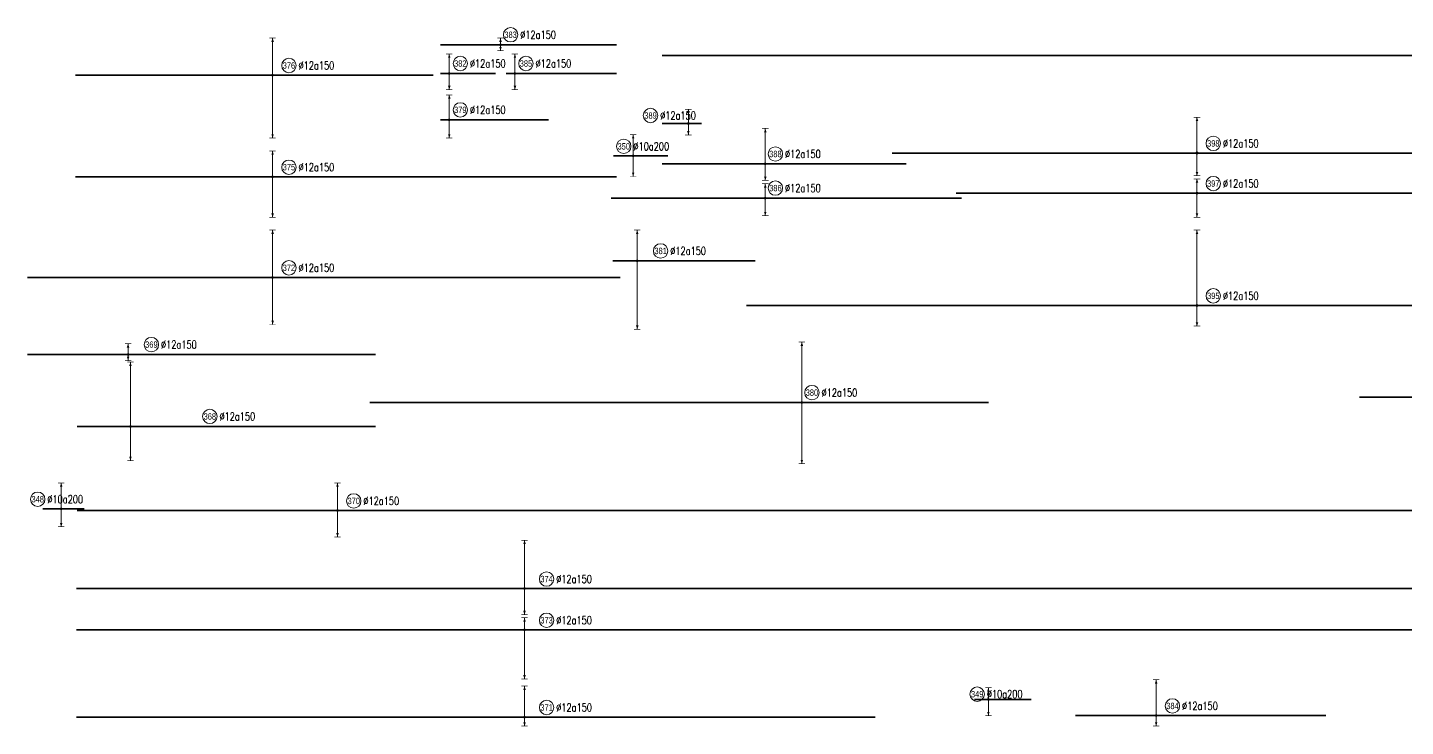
# Model space of a CAD drawing. Header units: millimetres. Extents: x -415354 to 883813, y -531490 to 486716.
# Drawn here: x 335303 to 421373, y 980 to 44658 of the extents above; entities that cross this region are included whole.
import ezdxf
from ezdxf.enums import TextEntityAlignment as Align

# ---------------------------------------------------------------- set-up
doc = ezdxf.new("R2010")
doc.units = ezdxf.units.MM
doc.header["$MEASUREMENT"] = 0
for name, color, linetype, lineweight in [('NDC_S_DIM', 1, 'Continuous', 15), ('NDC_S_REBAR', 4, 'Continuous', 35), ('NDC_S_VN TEXT', 7, 'Continuous', 20)]:
    doc.layers.add(name, color=color, linetype=linetype, lineweight=lineweight)
doc.styles.add('ARIAL', font='arial.ttf', dxfattribs={"width": 0.8})
doc.styles.add('NDC_EN TXT', font='romans.shx', dxfattribs={"width": 0.8})

# ---------------------------------------------------------------- blocks, each defined once
blk = doc.blocks.new('*U984')
at = {"layer": 'NDC_S_REBAR'}
for p in [(0, 0), (-270.14, 0), (-270.14, 0)]:
    blk.add_line(p, (-270.14, 0), dxfattribs=at)
at = {"layer": 'NDC_S_VN TEXT', "style": 'ARIAL', "width": 0.8}
blk.add_attdef('KHT', text='', height=2, dxfattribs=at).set_placement((-5.58, 3), align=Align.MIDDLE_CENTER)
at = {"layer": 'NDC_S_VN TEXT', "color": 3, "style": 'NDC_EN TXT', "width": 0.75}
blk.add_attdef('DKT', (-2.58, 1.75), '', height=2.5, dxfattribs=at)
blk = doc.blocks.new('*U981')
h = blk.add_hatch(color=6)
edge = h.paths.add_edge_path()
edge.add_arc((-2.99, 0), 0.3, 0, 360)
at = {"layer": 'NDC_S_DIM', "color": 8}
for q in [(-2.99, 11.57), (-2.99, -19.68)]:
    blk.add_line((-2.99, 0), q, dxfattribs=at)
for points in [[(-3.99, 11.57, 0.2, 0.2, 0), (-1.99, 11.57, 0, 0, 0)], [(-3.99, -19.68, 0.2, 0.2, 0), (-1.99, -19.68, 0, 0, 0)]]:
    blk.add_lwpolyline(points, format="xyseb", dxfattribs=at)
at = {"layer": 'NDC_S_DIM'}
blk.add_circle((2.1, 3), 2.25, dxfattribs=at)
at = {"layer": 'NDC_S_DIM', "color": 6}
blk.add_circle((-2.99, 0), 0.3, dxfattribs=at)
at = {"layer": 'NDC_S_DIM', "color": 8}
for points in [[(-3.39, 10.37), (-2.99, 11.57), (-2.59, 10.37)], [(-3.39, -18.48), (-2.99, -19.68), (-2.59, -18.48)]]:
    blk.add_solid(points, dxfattribs=at)
at = {"layer": 'NDC_S_REBAR'}
for p, q in [((0, 0), (-64.53, 0)), ((-64.53, 0), (-64.53, 0)), ((0, 0), (47.17, 0)), ((47.17, 0), (47.17, 0)), ((47.17, 0), (47.17, 0)), ((-64.53, 0), (-64.53, 0))]:
    blk.add_line(p, q, dxfattribs=at)
at = {"layer": 'NDC_S_VN TEXT', "style": 'ARIAL', "width": 0.8}
blk.add_attdef('KHT', text='', height=2, dxfattribs=at).set_placement((2.1, 3), align=Align.MIDDLE_CENTER)
at = {"layer": 'NDC_S_VN TEXT', "color": 3, "style": 'NDC_EN TXT', "width": 0.75}
blk.add_attdef('DKT', (5.1, 1.75), '', height=2.5, dxfattribs=at)
blk = doc.blocks.new('*U980')
h = blk.add_hatch(color=6)
edge = h.paths.add_edge_path()
edge.add_arc((-2.99, 0), 0.3, 0, 360)
at = {"layer": 'NDC_S_DIM', "color": 8}
for q in [(-2.99, 8.1), (-2.99, -12.65)]:
    blk.add_line((-2.99, 0), q, dxfattribs=at)
for points in [[(-3.99, 8.1, 0.2, 0.2, 0), (-1.99, 8.1, 0, 0, 0)], [(-3.99, -12.65, 0.2, 0.2, 0), (-1.99, -12.65, 0, 0, 0)]]:
    blk.add_lwpolyline(points, format="xyseb", dxfattribs=at)
at = {"layer": 'NDC_S_DIM'}
blk.add_circle((2.1, 3), 2.25, dxfattribs=at)
at = {"layer": 'NDC_S_DIM', "color": 6}
blk.add_circle((-2.99, 0), 0.3, dxfattribs=at)
at = {"layer": 'NDC_S_DIM', "color": 8}
for points in [[(-3.39, 6.9), (-2.99, 8.1), (-2.59, 6.9)], [(-3.39, -11.45), (-2.99, -12.65), (-2.59, -11.45)]]:
    blk.add_solid(points, dxfattribs=at)
at = {"layer": 'NDC_S_REBAR'}
for p, q in [((0, 0), (-64.53, 0)), ((-64.53, 0), (-64.53, 0)), ((0, 0), (104.42, 0)), ((104.42, 0), (104.42, 0)), ((104.42, 0), (104.42, 0)), ((-64.53, 0), (-64.53, 0))]:
    blk.add_line(p, q, dxfattribs=at)
at = {"layer": 'NDC_S_VN TEXT', "style": 'ARIAL', "width": 0.8}
blk.add_attdef('KHT', text='', height=2, dxfattribs=at).set_placement((2.1, 3), align=Align.MIDDLE_CENTER)
at = {"layer": 'NDC_S_VN TEXT', "color": 3, "style": 'NDC_EN TXT', "width": 0.75}
blk.add_attdef('DKT', (5.1, 1.75), '', height=2.5, dxfattribs=at)
blk = doc.blocks.new('*U979')
h = blk.add_hatch(color=6)
edge = h.paths.add_edge_path()
edge.add_arc((-2.99, 0), 0.3, 0, 360)
at = {"layer": 'NDC_S_DIM', "color": 8}
for q in [(-2.99, 11.16), (-2.99, -7.09)]:
    blk.add_line((-2.99, 0), q, dxfattribs=at)
for points in [[(-3.99, 11.16, 0.2, 0.2, 0), (-1.99, 11.16, 0, 0, 0)], [(-3.99, -7.09, 0.2, 0.2, 0), (-1.99, -7.09, 0, 0, 0)]]:
    blk.add_lwpolyline(points, format="xyseb", dxfattribs=at)
at = {"layer": 'NDC_S_DIM'}
blk.add_circle((2.1, 3), 2.25, dxfattribs=at)
at = {"layer": 'NDC_S_DIM', "color": 6}
blk.add_circle((-2.99, 0), 0.3, dxfattribs=at)
at = {"layer": 'NDC_S_DIM', "color": 8}
for points in [[(-3.39, 9.96), (-2.99, 11.16), (-2.59, 9.96)], [(-3.39, -5.89), (-2.99, -7.09), (-2.59, -5.89)]]:
    blk.add_solid(points, dxfattribs=at)
at = {"layer": 'NDC_S_REBAR'}
for p, q in [((0, 0), (-98.24, 0)), ((-98.24, 0), (-98.24, 0)), ((0, 0), (202.46, 0)), ((202.46, 0), (202.46, 0)), ((202.46, 0), (202.46, 0)), ((-98.24, 0), (-98.24, 0))]:
    blk.add_line(p, q, dxfattribs=at)
at = {"layer": 'NDC_S_VN TEXT', "style": 'ARIAL', "width": 0.8}
blk.add_attdef('KHT', text='', height=2, dxfattribs=at).set_placement((2.1, 3), align=Align.MIDDLE_CENTER)
at = {"layer": 'NDC_S_VN TEXT', "color": 3, "style": 'NDC_EN TXT', "width": 0.75}
blk.add_attdef('DKT', (5.1, 1.75), '', height=2.5, dxfattribs=at)
blk = doc.blocks.new('*U978')
h = blk.add_hatch(color=6)
edge = h.paths.add_edge_path()
edge.add_arc((-2.99, 0), 0.3, 0, 360)
at = {"layer": 'NDC_S_DIM', "color": 8}
for q in [(-2.99, 8.63), (-2.99, -8.27)]:
    blk.add_line((-2.99, 0), q, dxfattribs=at)
for points in [[(-3.99, 8.63, 0.2, 0.2, 0), (-1.99, 8.63, 0, 0, 0)], [(-3.99, -8.27, 0.2, 0.2, 0), (-1.99, -8.27, 0, 0, 0)]]:
    blk.add_lwpolyline(points, format="xyseb", dxfattribs=at)
at = {"layer": 'NDC_S_DIM'}
blk.add_circle((2.1, 3), 2.25, dxfattribs=at)
at = {"layer": 'NDC_S_DIM', "color": 6}
blk.add_circle((-2.99, 0), 0.3, dxfattribs=at)
at = {"layer": 'NDC_S_DIM', "color": 8}
for points in [[(-3.39, 7.43), (-2.99, 8.63), (-2.59, 7.43)], [(-3.39, -7.07), (-2.99, -8.27), (-2.59, -7.07)]]:
    blk.add_solid(points, dxfattribs=at)
at = {"layer": 'NDC_S_REBAR'}
for p, q in [((0, 0), (-84.28, 0)), ((-84.28, 0), (-84.28, 0)), ((0, 0), (470.92, 0)), ((-84.28, 0), (-84.28, 0))]:
    blk.add_line(p, q, dxfattribs=at)
at = {"layer": 'NDC_S_VN TEXT', "style": 'ARIAL', "width": 0.8}
blk.add_attdef('KHT', text='', height=2, dxfattribs=at).set_placement((2.1, 3), align=Align.MIDDLE_CENTER)
at = {"layer": 'NDC_S_VN TEXT', "color": 3, "style": 'NDC_EN TXT', "width": 0.75}
blk.add_attdef('DKT', (5.1, 1.75), '', height=2.5, dxfattribs=at)
blk = doc.blocks.new('*U977')
h = blk.add_hatch(color=6)
edge = h.paths.add_edge_path()
edge.add_arc((-39.85, 0), 0.3, 0, 360)
at = {"layer": 'NDC_S_DIM', "color": 8}
for q in [(-39.85, 15.14), (-39.85, -8.11)]:
    blk.add_line((-39.85, 0), q, dxfattribs=at)
for points in [[(-40.85, 15.14, 0.2, 0.2, 0), (-38.85, 15.14, 0, 0, 0)], [(-40.85, -8.11, 0.2, 0.2, 0), (-38.85, -8.11, 0, 0, 0)]]:
    blk.add_lwpolyline(points, format="xyseb", dxfattribs=at)
at = {"layer": 'NDC_S_DIM'}
blk.add_circle((-32.97, 3), 2.25, dxfattribs=at)
at = {"layer": 'NDC_S_DIM', "color": 6}
blk.add_circle((-39.85, 0), 0.3, dxfattribs=at)
at = {"layer": 'NDC_S_DIM', "color": 8}
for points in [[(-40.25, 13.94), (-39.85, 15.14), (-39.45, 13.94)], [(-40.25, -6.91), (-39.85, -8.11), (-39.45, -6.91)]]:
    blk.add_solid(points, dxfattribs=at)
at = {"layer": 'NDC_S_REBAR'}
for p, q in [((0, 0), (-179.82, 0)), ((-179.82, 0), (-179.82, 0)), ((0, 0), (333.13, 0)), ((-179.82, 0), (-179.82, 0))]:
    blk.add_line(p, q, dxfattribs=at)
at = {"layer": 'NDC_S_VN TEXT', "style": 'ARIAL', "width": 0.8}
blk.add_attdef('KHT', text='', height=2, dxfattribs=at).set_placement((-32.97, 3), align=Align.MIDDLE_CENTER)
at = {"layer": 'NDC_S_VN TEXT', "color": 3, "style": 'NDC_EN TXT', "width": 0.75}
blk.add_attdef('DKT', (-29.97, 1.75), '', height=2.5, dxfattribs=at)
blk = doc.blocks.new('*U976')
h = blk.add_hatch(color=6)
edge = h.paths.add_edge_path()
edge.add_arc((-39.87, 0), 0.3, 0, 360)
at = {"layer": 'NDC_S_DIM', "color": 8}
for q in [(-39.87, 9.68), (-39.87, -2.82)]:
    blk.add_line((-39.87, 0), q, dxfattribs=at)
for points in [[(-40.87, 9.68, 0.2, 0.2, 0), (-38.87, 9.68, 0, 0, 0)], [(-40.87, -2.82, 0.2, 0.2, 0), (-38.87, -2.82, 0, 0, 0)]]:
    blk.add_lwpolyline(points, format="xyseb", dxfattribs=at)
at = {"layer": 'NDC_S_DIM'}
blk.add_circle((-32.99, 3), 2.25, dxfattribs=at)
at = {"layer": 'NDC_S_DIM', "color": 6}
blk.add_circle((-39.87, 0), 0.3, dxfattribs=at)
at = {"layer": 'NDC_S_DIM', "color": 8}
for points in [[(-40.27, 8.48), (-39.87, 9.68), (-39.47, 8.48)], [(-40.27, -1.62), (-39.87, -2.82), (-39.47, -1.62)]]:
    blk.add_solid(points, dxfattribs=at)
at = {"layer": 'NDC_S_REBAR'}
for p, q in [((0, 0), (-179.84, 0)), ((-179.84, 0), (-179.84, 0)), ((0, 0), (69.61, 0)), ((69.61, 0), (69.61, 0)), ((69.61, 0), (69.61, 0)), ((-179.84, 0), (-179.84, 0))]:
    blk.add_line(p, q, dxfattribs=at)
at = {"layer": 'NDC_S_VN TEXT', "style": 'ARIAL', "width": 0.8}
blk.add_attdef('KHT', text='', height=2, dxfattribs=at).set_placement((-32.99, 3), align=Align.MIDDLE_CENTER)
at = {"layer": 'NDC_S_VN TEXT', "color": 3, "style": 'NDC_EN TXT', "width": 0.75}
blk.add_attdef('DKT', (-29.99, 1.75), '', height=2.5, dxfattribs=at)
blk = doc.blocks.new('*U975')
h = blk.add_hatch(color=6)
edge = h.paths.add_edge_path()
edge.add_arc((-2.99, 0), 0.3, 0, 360)
at = {"layer": 'NDC_S_DIM', "color": 8}
for q in [(-2.99, 11.18), (-2.99, -3.31)]:
    blk.add_line((-2.99, 0), q, dxfattribs=at)
for points in [[(-3.99, 11.18, 0.2, 0.2, 0), (-1.99, 11.18, 0, 0, 0)], [(-3.99, -3.31, 0.2, 0.2, 0), (-1.99, -3.31, 0, 0, 0)]]:
    blk.add_lwpolyline(points, format="xyseb", dxfattribs=at)
at = {"layer": 'NDC_S_DIM'}
blk.add_circle((2.1, 3), 2.25, dxfattribs=at)
at = {"layer": 'NDC_S_DIM', "color": 6}
blk.add_circle((-2.99, 0), 0.3, dxfattribs=at)
at = {"layer": 'NDC_S_DIM', "color": 8}
for points in [[(-3.39, 9.98), (-2.99, 11.18), (-2.59, 9.98)], [(-3.39, -2.11), (-2.99, -3.31), (-2.59, -2.11)]]:
    blk.add_solid(points, dxfattribs=at)
at = {"layer": 'NDC_S_REBAR'}
for p, q in [((0, 0), (-28.23, 0)), ((-28.23, 0), (-28.23, 0)), ((0, 0), (49.97, 0)), ((49.97, 0), (49.97, 0)), ((49.97, 0), (49.97, 0)), ((-28.23, 0), (-28.23, 0))]:
    blk.add_line(p, q, dxfattribs=at)
at = {"layer": 'NDC_S_VN TEXT', "style": 'ARIAL', "width": 0.8}
blk.add_attdef('KHT', text='', height=2, dxfattribs=at).set_placement((2.1, 3), align=Align.MIDDLE_CENTER)
at = {"layer": 'NDC_S_VN TEXT', "color": 3, "style": 'NDC_EN TXT', "width": 0.75}
blk.add_attdef('DKT', (5.1, 1.75), '', height=2.5, dxfattribs=at)
blk = doc.blocks.new('*U972')
h = blk.add_hatch(color=6)
edge = h.paths.add_edge_path()
edge.add_arc((-8.49, 0), 0.3, 0, 360)
at = {"layer": 'NDC_S_DIM', "color": 8}
for q in [(-8.49, 17.17), (-8.49, -18.83)]:
    blk.add_line((-8.49, 0), q, dxfattribs=at)
for points in [[(-9.49, 17.17, 0.2, 0.2, 0), (-7.49, 17.17, 0, 0, 0)], [(-9.49, -18.83, 0.2, 0.2, 0), (-7.49, -18.83, 0, 0, 0)]]:
    blk.add_lwpolyline(points, format="xyseb", dxfattribs=at)
at = {"layer": 'NDC_S_DIM'}
blk.add_circle((-4.89, 2.89), 2.25, dxfattribs=at)
at = {"layer": 'NDC_S_DIM', "color": 6}
blk.add_circle((-8.49, 0), 0.3, dxfattribs=at)
at = {"layer": 'NDC_S_DIM', "color": 8}
for points in [[(-8.89, 15.97), (-8.49, 17.17), (-8.09, 15.97)], [(-8.89, -17.63), (-8.49, -18.83), (-8.09, -17.63)]]:
    blk.add_solid(points, dxfattribs=at)
at = {"layer": 'NDC_S_REBAR'}
for p, q in [((0, 0), (-89.57, 0)), ((-89.57, 0), (-89.57, 0)), ((0, 0), (65.13, 0)), ((65.13, 0), (65.13, 0)), ((65.13, 0), (65.13, 0)), ((-89.57, 0), (-89.57, 0))]:
    blk.add_line(p, q, dxfattribs=at)
at = {"layer": 'NDC_S_VN TEXT', "style": 'ARIAL', "width": 0.8}
blk.add_attdef('KHT', text='', height=2, dxfattribs=at).set_placement((-4.89, 2.89), align=Align.MIDDLE_CENTER)
at = {"layer": 'NDC_S_VN TEXT', "color": 3, "style": 'NDC_EN TXT', "width": 0.75}
blk.add_attdef('DKT', (-1.89, 1.64), '', height=2.5, dxfattribs=at)
blk = doc.blocks.new('*U962')
h = blk.add_hatch(color=6)
edge = h.paths.add_edge_path()
edge.add_arc((0, 0), 0.3, 0, 360)
at = {"layer": 'NDC_S_DIM', "color": 8}
for q in [(0, 4.48), (0, -3.52)]:
    blk.add_line((0, 0), q, dxfattribs=at)
for points in [[(-1, 4.48, 0.2, 0.2, 0), (1, 4.48, 0, 0, 0)], [(-1, -3.52, 0.2, 0.2, 0), (1, -3.52, 0, 0, 0)]]:
    blk.add_lwpolyline(points, format="xyseb", dxfattribs=at)
at = {"layer": 'NDC_S_DIM'}
blk.add_circle((-11.81, 2.53), 2.25, dxfattribs=at)
at = {"layer": 'NDC_S_DIM', "color": 6}
blk.add_circle((0, 0), 0.3, dxfattribs=at)
at = {"layer": 'NDC_S_DIM', "color": 8}
for points in [[(-0.4, 3.28), (0, 4.48), (0.4, 3.28)], [(-0.4, -2.32), (0, -3.52), (0.4, -2.32)]]:
    blk.add_solid(points, dxfattribs=at)
at = {"layer": 'NDC_S_REBAR'}
for p, q in [((0, 0), (-8.13, 0)), ((-8.13, 0), (-8.13, 0)), ((0, 0), (4.07, 0)), ((4.07, 0), (4.07, 0)), ((4.07, 0), (4.07, 0)), ((-8.13, 0), (-8.13, 0))]:
    blk.add_line(p, q, dxfattribs=at)
at = {"layer": 'NDC_S_VN TEXT', "style": 'ARIAL', "width": 0.8}
blk.add_attdef('KHT', text='', height=2, dxfattribs=at).set_placement((-11.81, 2.53), align=Align.MIDDLE_CENTER)
at = {"layer": 'NDC_S_VN TEXT', "color": 3, "style": 'NDC_EN TXT', "width": 0.75}
blk.add_attdef('DKT', (-8.81, 1.28), '', height=2.5, dxfattribs=at)
blk = doc.blocks.new('*U961')
h = blk.add_hatch(color=6)
edge = h.paths.add_edge_path()
edge.add_arc((-3.22, 0), 0.3, 0, 360)
at = {"layer": 'NDC_S_DIM', "color": 8}
for q in [(-3.22, 8.11), (-3.22, -5.59)]:
    blk.add_line((-3.22, 0), q, dxfattribs=at)
for points in [[(-4.22, 8.11, 0.2, 0.2, 0), (-2.22, 8.11, 0, 0, 0)], [(-4.22, -5.59, 0.2, 0.2, 0), (-2.22, -5.59, 0, 0, 0)]]:
    blk.add_lwpolyline(points, format="xyseb", dxfattribs=at)
at = {"layer": 'NDC_S_DIM'}
blk.add_circle((-10.56, 3.01), 2.25, dxfattribs=at)
at = {"layer": 'NDC_S_DIM', "color": 6}
blk.add_circle((-3.22, 0), 0.3, dxfattribs=at)
at = {"layer": 'NDC_S_DIM', "color": 8}
for points in [[(-3.62, 6.91), (-3.22, 8.11), (-2.82, 6.91)], [(-3.62, -4.39), (-3.22, -5.59), (-2.82, -4.39)]]:
    blk.add_solid(points, dxfattribs=at)
at = {"layer": 'NDC_S_REBAR'}
for p, q in [((0, 0), (-8.99, 0)), ((-8.99, 0), (-8.99, 0)), ((0, 0), (3.96, 0)), ((3.96, 0), (3.96, 0)), ((3.96, 0), (3.96, 0)), ((-8.99, 0), (-8.99, 0))]:
    blk.add_line(p, q, dxfattribs=at)
at = {"layer": 'NDC_S_VN TEXT', "style": 'ARIAL', "width": 0.8}
blk.add_attdef('KHT', text='', height=2, dxfattribs=at).set_placement((-10.56, 3.01), align=Align.MIDDLE_CENTER)
at = {"layer": 'NDC_S_VN TEXT', "color": 3, "style": 'NDC_EN TXT', "width": 0.75}
blk.add_attdef('DKT', (-7.56, 1.76), '', height=2.5, dxfattribs=at)
blk = doc.blocks.new('*U960')
h = blk.add_hatch(color=6)
edge = h.paths.add_edge_path()
edge.add_arc((-7.39, 0), 0.3, 0, 360)
at = {"layer": 'NDC_S_DIM', "color": 8}
for q in [(-7.39, 3.65), (-7.39, -5.1)]:
    blk.add_line((-7.39, 0), q, dxfattribs=at)
for points in [[(-8.39, 3.65, 0.2, 0.2, 0), (-6.39, 3.65, 0, 0, 0)], [(-8.39, -5.1, 0.2, 0.2, 0), (-6.39, -5.1, 0, 0, 0)]]:
    blk.add_lwpolyline(points, format="xyseb", dxfattribs=at)
at = {"layer": 'NDC_S_DIM'}
blk.add_circle((-10.89, 1.65), 2.25, dxfattribs=at)
at = {"layer": 'NDC_S_DIM', "color": 6}
blk.add_circle((-7.39, 0), 0.3, dxfattribs=at)
at = {"layer": 'NDC_S_DIM', "color": 8}
for points in [[(-7.79, 2.45), (-7.39, 3.65), (-6.99, 2.45)], [(-7.79, -3.9), (-7.39, -5.1), (-6.99, -3.9)]]:
    blk.add_solid(points, dxfattribs=at)
at = {"layer": 'NDC_S_REBAR'}
for p, q in [((0, 0), (-11.74, 0)), ((-11.74, 0), (-11.74, 0)), ((0, 0), (5.96, 0)), ((5.96, 0), (5.96, 0)), ((5.96, 0), (5.96, 0)), ((-11.74, 0), (-11.74, 0))]:
    blk.add_line(p, q, dxfattribs=at)
at = {"layer": 'NDC_S_VN TEXT', "style": 'ARIAL', "width": 0.8}
blk.add_attdef('KHT', text='', height=2, dxfattribs=at).set_placement((-10.89, 1.65), align=Align.MIDDLE_CENTER)
at = {"layer": 'NDC_S_VN TEXT', "color": 3, "style": 'NDC_EN TXT', "width": 0.75}
blk.add_attdef('DKT', (-7.89, 0.4), '', height=2.5, dxfattribs=at)
blk = doc.blocks.new('*U957')
h = blk.add_hatch(color=6)
edge = h.paths.add_edge_path()
edge.add_arc((0.3, 0), 0.3, 0, 360)
at = {"layer": 'NDC_S_DIM', "color": 8}
for q in [(0.3, 6.68), (0.3, -6.42)]:
    blk.add_line((0.3, 0), q, dxfattribs=at)
for points in [[(-0.7, 6.68, 0.2, 0.2, 0), (1.3, 6.68, 0, 0, 0)], [(-0.7, -6.42, 0.2, 0.2, 0), (1.3, -6.42, 0, 0, 0)]]:
    blk.add_lwpolyline(points, format="xyseb", dxfattribs=at)
at = {"layer": 'NDC_S_DIM'}
blk.add_circle((-2.64, 3), 2.25, dxfattribs=at)
at = {"layer": 'NDC_S_DIM', "color": 6}
blk.add_circle((0.3, 0), 0.3, dxfattribs=at)
at = {"layer": 'NDC_S_DIM', "color": 8}
for points in [[(-0.1, 5.48), (0.3, 6.68), (0.7, 5.48)], [(-0.1, -5.22), (0.3, -6.42), (0.7, -5.22)]]:
    blk.add_solid(points, dxfattribs=at)
at = {"layer": 'NDC_S_REBAR'}
for p, q in [((0, 0), (-5.85, 0)), ((-5.85, 0), (-5.85, 0)), ((0, 0), (11.1, 0)), ((11.1, 0), (11.1, 0)), ((11.1, 0), (11.1, 0)), ((-5.85, 0), (-5.85, 0))]:
    blk.add_line(p, q, dxfattribs=at)
at = {"layer": 'NDC_S_VN TEXT', "style": 'ARIAL', "width": 0.8}
blk.add_attdef('KHT', text='', height=2, dxfattribs=at).set_placement((-2.64, 3), align=Align.MIDDLE_CENTER)
at = {"layer": 'NDC_S_VN TEXT', "color": 3, "style": 'NDC_EN TXT', "width": 0.75}
blk.add_attdef('DKT', (0.36, 1.75), '', height=2.5, dxfattribs=at)
blk = doc.blocks.new('*U942')
h = blk.add_hatch(color=6)
edge = h.paths.add_edge_path()
edge.add_arc((-1.67, 0), 0.3, 0, 360)
at = {"layer": 'NDC_S_DIM', "color": 8}
for q in [(-1.67, 3.4), (-1.67, -1.85)]:
    blk.add_line((-1.67, 0), q, dxfattribs=at)
for points in [[(-2.67, 3.4, 0.2, 0.2, 0), (-0.67, 3.4, 0, 0, 0)], [(-2.67, -1.85, 0.2, 0.2, 0), (-0.67, -1.85, 0, 0, 0)]]:
    blk.add_lwpolyline(points, format="xyseb", dxfattribs=at)
at = {"layer": 'NDC_S_DIM'}
blk.add_circle((5.62, 3.12), 2.25, dxfattribs=at)
at = {"layer": 'NDC_S_DIM', "color": 6}
blk.add_circle((-1.67, 0), 0.3, dxfattribs=at)
at = {"layer": 'NDC_S_DIM', "color": 8}
for points in [[(-2.07, 2.2), (-1.67, 3.4), (-1.27, 2.2)], [(-2.07, -0.65), (-1.67, -1.85), (-1.27, -0.65)]]:
    blk.add_solid(points, dxfattribs=at)
at = {"layer": 'NDC_S_REBAR'}
for p, q in [((0, 0), (-33.06, 0)), ((-33.06, 0), (-33.06, 0)), ((0, 0), (75.64, 0)), ((75.64, 0), (75.64, 0)), ((75.64, 0), (75.64, 0)), ((-33.06, 0), (-33.06, 0))]:
    blk.add_line(p, q, dxfattribs=at)
at = {"layer": 'NDC_S_VN TEXT', "color": 3, "style": 'NDC_EN TXT', "width": 0.75}
blk.add_attdef('DKT', (8.62, 1.87), '', height=2.5, dxfattribs=at)
at = {"layer": 'NDC_S_VN TEXT', "style": 'ARIAL', "width": 0.8}
blk.add_attdef('KHT', text='', height=2, dxfattribs=at).set_placement((5.62, 3.12), align=Align.MIDDLE_CENTER)
blk = doc.blocks.new('*U941')
h = blk.add_hatch(color=6)
edge = h.paths.add_edge_path()
edge.add_arc((-1.67, 0), 0.3, 0, 360)
at = {"layer": 'NDC_S_DIM', "color": 8}
for q in [(-1.67, 20.1), (-1.67, -10.65)]:
    blk.add_line((-1.67, 0), q, dxfattribs=at)
for points in [[(-2.67, 20.1, 0.2, 0.2, 0), (-0.67, 20.1, 0, 0, 0)], [(-2.67, -10.65, 0.2, 0.2, 0), (-0.67, -10.65, 0, 0, 0)]]:
    blk.add_lwpolyline(points, format="xyseb", dxfattribs=at)
at = {"layer": 'NDC_S_DIM'}
blk.add_circle((23.12, 3.12), 2.25, dxfattribs=at)
at = {"layer": 'NDC_S_DIM', "color": 6}
blk.add_circle((-1.67, 0), 0.3, dxfattribs=at)
at = {"layer": 'NDC_S_DIM', "color": 8}
for points in [[(-2.07, 18.9), (-1.67, 20.1), (-1.27, 18.9)], [(-2.07, -9.45), (-1.67, -10.65), (-1.27, -9.45)]]:
    blk.add_solid(points, dxfattribs=at)
at = {"layer": 'NDC_S_REBAR'}
for p, q in [((0, 0), (-18.31, 0)), ((-18.31, 0), (-18.31, 0)), ((0, 0), (74.89, 0)), ((74.89, 0), (74.89, 0)), ((74.89, 0), (74.89, 0)), ((-18.31, 0), (-18.31, 0))]:
    blk.add_line(p, q, dxfattribs=at)
at = {"layer": 'NDC_S_VN TEXT', "color": 3, "style": 'NDC_EN TXT', "width": 0.75}
blk.add_attdef('DKT', (26.12, 1.87), '', height=2.5, dxfattribs=at)
at = {"layer": 'NDC_S_VN TEXT', "style": 'ARIAL', "width": 0.8}
blk.add_attdef('KHT', text='', height=2, dxfattribs=at).set_placement((23.12, 3.12), align=Align.MIDDLE_CENTER)
blk = doc.blocks.new('*U940')
h = blk.add_hatch(color=6)
edge = h.paths.add_edge_path()
edge.add_arc((13.27, 0), 0.3, 0, 360)
at = {"layer": 'NDC_S_DIM', "color": 8}
for q in [(13.27, 18.91), (13.27, -19.09)]:
    blk.add_line((13.27, 0), q, dxfattribs=at)
for points in [[(12.27, 18.91, 0.2, 0.2, 0), (14.27, 18.91, 0, 0, 0)], [(12.27, -19.09, 0.2, 0.2, 0), (14.27, -19.09, 0, 0, 0)]]:
    blk.add_lwpolyline(points, format="xyseb", dxfattribs=at)
at = {"layer": 'NDC_S_DIM'}
blk.add_circle((16.42, 3.12), 2.25, dxfattribs=at)
at = {"layer": 'NDC_S_DIM', "color": 6}
blk.add_circle((13.27, 0), 0.3, dxfattribs=at)
at = {"layer": 'NDC_S_DIM', "color": 8}
for points in [[(12.87, 17.71), (13.27, 18.91), (13.67, 17.71)], [(12.87, -17.89), (13.27, -19.09), (13.67, -17.89)]]:
    blk.add_solid(points, dxfattribs=at)
at = {"layer": 'NDC_S_REBAR'}
for p, q in [((-77.29, 0), (-121.61, 0)), ((0, 0), (-77.29, 0)), ((-77.29, 0), (-77.29, 0)), ((0, 0), (71.54, 0)), ((71.54, 0), (71.54, 0)), ((71.54, 0), (71.54, 0))]:
    blk.add_line(p, q, dxfattribs=at)
at = {"layer": 'NDC_S_VN TEXT', "color": 3, "style": 'NDC_EN TXT', "width": 0.75}
blk.add_attdef('DKT', (19.42, 1.87), '', height=2.5, dxfattribs=at)
at = {"layer": 'NDC_S_VN TEXT', "style": 'ARIAL', "width": 0.8}
blk.add_attdef('KHT', text='', height=2, dxfattribs=at).set_placement((16.42, 3.12), align=Align.MIDDLE_CENTER)
blk = doc.blocks.new('*U936')
h = blk.add_hatch(color=6)
edge = h.paths.add_edge_path()
edge.add_arc((-39.85, 0), 0.3, 0, 360)
at = {"layer": 'NDC_S_DIM', "color": 8}
for q in [(-39.85, 3.78), (-39.85, -15.32)]:
    blk.add_line((-39.85, 0), q, dxfattribs=at)
for points in [[(-40.85, 3.78, 0.2, 0.2, 0), (-38.85, 3.78, 0, 0, 0)], [(-40.85, -15.32, 0.2, 0.2, 0), (-38.85, -15.32, 0, 0, 0)]]:
    blk.add_lwpolyline(points, format="xyseb", dxfattribs=at)
at = {"layer": 'NDC_S_DIM'}
blk.add_circle((-32.97, 3), 2.25, dxfattribs=at)
at = {"layer": 'NDC_S_DIM', "color": 6}
blk.add_circle((-39.85, 0), 0.3, dxfattribs=at)
at = {"layer": 'NDC_S_DIM', "color": 8}
for points in [[(-40.25, 2.58), (-39.85, 3.78), (-39.45, 2.58)], [(-40.25, -14.12), (-39.85, -15.32), (-39.45, -14.12)]]:
    blk.add_solid(points, dxfattribs=at)
at = {"layer": 'NDC_S_REBAR'}
for p, q in [((0, 0), (-179.82, 0)), ((-179.82, 0), (-179.82, 0)), ((0, 0), (538.88, 0)), ((-179.82, 0), (-179.82, 0))]:
    blk.add_line(p, q, dxfattribs=at)
at = {"layer": 'NDC_S_VN TEXT', "style": 'ARIAL', "width": 0.8}
blk.add_attdef('KHT', text='', height=2, dxfattribs=at).set_placement((-32.97, 3), align=Align.MIDDLE_CENTER)
at = {"layer": 'NDC_S_VN TEXT', "color": 3, "style": 'NDC_EN TXT', "width": 0.75}
blk.add_attdef('DKT', (-29.97, 1.75), '', height=2.5, dxfattribs=at)
blk = doc.blocks.new('*U909')
h = blk.add_hatch(color=6)
edge = h.paths.add_edge_path()
edge.add_arc((-2.99, 0), 0.3, 0, 360)
at = {"layer": 'NDC_S_DIM', "color": 8}
for q in [(-2.99, 14.78), (-2.99, -14.72)]:
    blk.add_line((-2.99, 0), q, dxfattribs=at)
for points in [[(-3.99, 14.78, 0.2, 0.2, 0), (-1.99, 14.78, 0, 0, 0)], [(-3.99, -14.72, 0.2, 0.2, 0), (-1.99, -14.72, 0, 0, 0)]]:
    blk.add_lwpolyline(points, format="xyseb", dxfattribs=at)
at = {"layer": 'NDC_S_DIM'}
blk.add_circle((2.1, 3), 2.25, dxfattribs=at)
at = {"layer": 'NDC_S_DIM', "color": 6}
blk.add_circle((-2.99, 0), 0.3, dxfattribs=at)
at = {"layer": 'NDC_S_DIM', "color": 8}
for points in [[(-3.39, 13.58), (-2.99, 14.78), (-2.59, 13.58)], [(-3.39, -13.52), (-2.99, -14.72), (-2.59, -13.52)]]:
    blk.add_solid(points, dxfattribs=at)
at = {"layer": 'NDC_S_REBAR'}
for p, q in [((0, 0), (-79.53, 0)), ((-79.53, 0), (-79.53, 0)), ((0, 0), (105.55, 0)), ((105.55, 0), (105.55, 0)), ((105.55, 0), (105.55, 0)), ((-79.53, 0), (-79.53, 0))]:
    blk.add_line(p, q, dxfattribs=at)
at = {"layer": 'NDC_S_VN TEXT', "style": 'ARIAL', "width": 0.8}
blk.add_attdef('KHT', text='', height=2, dxfattribs=at).set_placement((2.1, 3), align=Align.MIDDLE_CENTER)
at = {"layer": 'NDC_S_VN TEXT', "color": 3, "style": 'NDC_EN TXT', "width": 0.75}
blk.add_attdef('DKT', (5.1, 1.75), '', height=2.5, dxfattribs=at)
blk = doc.blocks.new('*U896')
h = blk.add_hatch(color=6)
edge = h.paths.add_edge_path()
edge.add_arc((13.27, 0), 0.3, 0, 360)
at = {"layer": 'NDC_S_DIM', "color": 8}
for q in [(13.27, 11.09), (13.27, -5.16)]:
    blk.add_line((13.27, 0), q, dxfattribs=at)
for points in [[(12.27, 11.09, 0.2, 0.2, 0), (14.27, 11.09, 0, 0, 0)], [(12.27, -5.16, 0.2, 0.2, 0), (14.27, -5.16, 0, 0, 0)]]:
    blk.add_lwpolyline(points, format="xyseb", dxfattribs=at)
at = {"layer": 'NDC_S_DIM'}
blk.add_circle((16.42, 3.12), 2.25, dxfattribs=at)
at = {"layer": 'NDC_S_DIM', "color": 6}
blk.add_circle((13.27, 0), 0.3, dxfattribs=at)
at = {"layer": 'NDC_S_DIM', "color": 8}
for points in [[(12.87, 9.89), (13.27, 11.09), (13.67, 9.89)], [(12.87, -3.96), (13.27, -5.16), (13.67, -3.96)]]:
    blk.add_solid(points, dxfattribs=at)
at = {"layer": 'NDC_S_REBAR'}
for p, q in [((0, 0), (-18.9, 0)), ((-18.9, 0), (-18.9, 0)), ((0, 0), (57.29, 0)), ((57.29, 0), (57.29, 0)), ((57.29, 0), (57.29, 0)), ((-18.9, 0), (-18.9, 0))]:
    blk.add_line(p, q, dxfattribs=at)
at = {"layer": 'NDC_S_VN TEXT', "color": 3, "style": 'NDC_EN TXT', "width": 0.75}
blk.add_attdef('DKT', (19.42, 1.87), '', height=2.5, dxfattribs=at)
at = {"layer": 'NDC_S_VN TEXT', "style": 'ARIAL', "width": 0.8}
blk.add_attdef('KHT', text='', height=2, dxfattribs=at).set_placement((16.42, 3.12), align=Align.MIDDLE_CENTER)
blk = doc.blocks.new('*U895')
h = blk.add_hatch(color=6)
edge = h.paths.add_edge_path()
edge.add_arc((13.27, 0), 0.3, 0, 360)
at = {"layer": 'NDC_S_DIM', "color": 8}
for q in [(13.27, 4.5), (13.27, -5.5)]:
    blk.add_line((13.27, 0), q, dxfattribs=at)
for points in [[(12.27, 4.5, 0.2, 0.2, 0), (14.27, 4.5, 0, 0, 0)], [(12.27, -5.5, 0.2, 0.2, 0), (14.27, -5.5, 0, 0, 0)]]:
    blk.add_lwpolyline(points, format="xyseb", dxfattribs=at)
at = {"layer": 'NDC_S_DIM'}
blk.add_circle((16.42, 3.12), 2.25, dxfattribs=at)
at = {"layer": 'NDC_S_DIM', "color": 6}
blk.add_circle((13.27, 0), 0.3, dxfattribs=at)
at = {"layer": 'NDC_S_DIM', "color": 8}
for points in [[(12.87, 3.3), (13.27, 4.5), (13.67, 3.3)], [(12.87, -4.3), (13.27, -5.5), (13.67, -4.3)]]:
    blk.add_solid(points, dxfattribs=at)
at = {"layer": 'NDC_S_REBAR'}
for p, q in [((0, 0), (-34.9, 0)), ((-34.9, 0), (-34.9, 0)), ((0, 0), (74.55, 0)), ((74.55, 0), (74.55, 0)), ((74.55, 0), (74.55, 0)), ((-34.9, 0), (-34.9, 0))]:
    blk.add_line(p, q, dxfattribs=at)
at = {"layer": 'NDC_S_VN TEXT', "color": 3, "style": 'NDC_EN TXT', "width": 0.75}
blk.add_attdef('DKT', (19.42, 1.87), '', height=2.5, dxfattribs=at)
at = {"layer": 'NDC_S_VN TEXT', "style": 'ARIAL', "width": 0.8}
blk.add_attdef('KHT', text='', height=2, dxfattribs=at).set_placement((16.42, 3.12), align=Align.MIDDLE_CENTER)
blk = doc.blocks.new('*U894')
h = blk.add_hatch(color=6)
edge = h.paths.add_edge_path()
edge.add_arc((-1.62, 0), 0.3, 0, 360)
at = {"layer": 'NDC_S_DIM', "color": 8}
for q in [(-1.62, 9.64), (-1.62, -21.36)]:
    blk.add_line((-1.62, 0), q, dxfattribs=at)
for points in [[(-2.62, 9.64, 0.2, 0.2, 0), (-0.62, 9.64, 0, 0, 0)], [(-2.62, -21.36, 0.2, 0.2, 0), (-0.62, -21.36, 0, 0, 0)]]:
    blk.add_lwpolyline(points, format="xyseb", dxfattribs=at)
at = {"layer": 'NDC_S_DIM'}
blk.add_circle((5.68, 3.12), 2.25, dxfattribs=at)
at = {"layer": 'NDC_S_DIM', "color": 6}
blk.add_circle((-1.62, 0), 0.3, dxfattribs=at)
at = {"layer": 'NDC_S_DIM', "color": 8}
for points in [[(-2.02, 8.44), (-1.62, 9.64), (-1.22, 8.44)], [(-2.02, -20.16), (-1.62, -21.36), (-1.22, -20.16)]]:
    blk.add_solid(points, dxfattribs=at)
at = {"layer": 'NDC_S_REBAR'}
for p, q in [((0, 0), (-9.2, 0)), ((-9.2, 0), (-9.2, 0)), ((0, 0), (35.16, 0)), ((35.16, 0), (35.16, 0)), ((35.16, 0), (35.16, 0)), ((-9.2, 0), (-9.2, 0))]:
    blk.add_line(p, q, dxfattribs=at)
at = {"layer": 'NDC_S_VN TEXT', "color": 3, "style": 'NDC_EN TXT', "width": 0.75}
blk.add_attdef('DKT', (8.68, 1.87), '', height=2.5, dxfattribs=at)
at = {"layer": 'NDC_S_VN TEXT', "style": 'ARIAL', "width": 0.8}
blk.add_attdef('KHT', text='', height=2, dxfattribs=at).set_placement((5.68, 3.12), align=Align.MIDDLE_CENTER)
blk = doc.blocks.new('*U893')
h = blk.add_hatch(color=6)
edge = h.paths.add_edge_path()
edge.add_arc((-2.99, 0), 0.3, 0, 360)
at = {"layer": 'NDC_S_DIM', "color": 8}
for q in [(-2.99, 4.46), (-2.99, -7.54)]:
    blk.add_line((-2.99, 0), q, dxfattribs=at)
for points in [[(-3.99, 4.46, 0.2, 0.2, 0), (-1.99, 4.46, 0, 0, 0)], [(-3.99, -7.54, 0.2, 0.2, 0), (-1.99, -7.54, 0, 0, 0)]]:
    blk.add_lwpolyline(points, format="xyseb", dxfattribs=at)
at = {"layer": 'NDC_S_DIM'}
blk.add_circle((2.1, 3), 2.25, dxfattribs=at)
at = {"layer": 'NDC_S_DIM', "color": 6}
blk.add_circle((-2.99, 0), 0.3, dxfattribs=at)
at = {"layer": 'NDC_S_DIM', "color": 8}
for points in [[(-3.39, 3.26), (-2.99, 4.46), (-2.59, 3.26)], [(-3.39, -6.34), (-2.99, -7.54), (-2.59, -6.34)]]:
    blk.add_solid(points, dxfattribs=at)
at = {"layer": 'NDC_S_REBAR'}
for p, q in [((0, 0), (-78.24, 0)), ((-78.24, 0), (-78.24, 0)), ((0, 0), (202.46, 0)), ((202.46, 0), (202.46, 0)), ((202.46, 0), (202.46, 0)), ((-78.24, 0), (-78.24, 0))]:
    blk.add_line(p, q, dxfattribs=at)
at = {"layer": 'NDC_S_VN TEXT', "style": 'ARIAL', "width": 0.8}
blk.add_attdef('KHT', text='', height=2, dxfattribs=at).set_placement((2.1, 3), align=Align.MIDDLE_CENTER)
at = {"layer": 'NDC_S_VN TEXT', "color": 3, "style": 'NDC_EN TXT', "width": 0.75}
blk.add_attdef('DKT', (5.1, 1.75), '', height=2.5, dxfattribs=at)
blk = doc.blocks.new('*U892')
h = blk.add_hatch(color=6)
edge = h.paths.add_edge_path()
edge.add_arc((-2.99, 0), 0.3, 0, 360)
at = {"layer": 'NDC_S_DIM', "color": 8}
for q in [(-2.99, 23.54), (-2.99, -6.46)]:
    blk.add_line((-2.99, 0), q, dxfattribs=at)
for points in [[(-3.99, 23.54, 0.2, 0.2, 0), (-1.99, 23.54, 0, 0, 0)], [(-3.99, -6.46, 0.2, 0.2, 0), (-1.99, -6.46, 0, 0, 0)]]:
    blk.add_lwpolyline(points, format="xyseb", dxfattribs=at)
at = {"layer": 'NDC_S_DIM'}
blk.add_circle((2.1, 3), 2.25, dxfattribs=at)
at = {"layer": 'NDC_S_DIM', "color": 6}
blk.add_circle((-2.99, 0), 0.3, dxfattribs=at)
at = {"layer": 'NDC_S_DIM', "color": 8}
for points in [[(-3.39, 22.34), (-2.99, 23.54), (-2.59, 22.34)], [(-3.39, -5.26), (-2.99, -6.46), (-2.59, -5.26)]]:
    blk.add_solid(points, dxfattribs=at)
at = {"layer": 'NDC_S_REBAR'}
for p, q in [((0, 0), (-143.74, 0)), ((-143.74, 0), (-143.74, 0)), ((0, 0), (202.46, 0)), ((202.46, 0), (202.46, 0)), ((202.46, 0), (202.46, 0)), ((-143.74, 0), (-143.74, 0))]:
    blk.add_line(p, q, dxfattribs=at)
at = {"layer": 'NDC_S_VN TEXT', "style": 'ARIAL', "width": 0.8}
blk.add_attdef('KHT', text='', height=2, dxfattribs=at).set_placement((2.1, 3), align=Align.MIDDLE_CENTER)
at = {"layer": 'NDC_S_VN TEXT', "color": 3, "style": 'NDC_EN TXT', "width": 0.75}
blk.add_attdef('DKT', (5.1, 1.75), '', height=2.5, dxfattribs=at)
blk = doc.blocks.new('*U1004')
h = blk.add_hatch(color=6)
edge = h.paths.add_edge_path()
edge.add_arc((13.27, 0), 0.3, 0, 360)
at = {"layer": 'NDC_S_DIM', "color": 8}
for q in [(13.27, 2.09), (13.27, -1.86)]:
    blk.add_line((13.27, 0), q, dxfattribs=at)
for points in [[(12.27, 2.09, 0.2, 0.2, 0), (14.27, 2.09, 0, 0, 0)], [(12.27, -1.86, 0.2, 0.2, 0), (14.27, -1.86, 0, 0, 0)]]:
    blk.add_lwpolyline(points, format="xyseb", dxfattribs=at)
at = {"layer": 'NDC_S_DIM'}
blk.add_circle((16.42, 3.12), 2.25, dxfattribs=at)
at = {"layer": 'NDC_S_DIM', "color": 6}
blk.add_circle((13.27, 0), 0.3, dxfattribs=at)
at = {"layer": 'NDC_S_DIM', "color": 8}
for points in [[(12.87, 0.89), (13.27, 2.09), (13.67, 0.89)], [(12.87, -0.66), (13.27, -1.86), (13.67, -0.66)]]:
    blk.add_solid(points, dxfattribs=at)
at = {"layer": 'NDC_S_REBAR'}
for p, q in [((0, 0), (-5.44, 0)), ((-5.44, 0), (-5.44, 0)), ((0, 0), (49.51, 0)), ((49.51, 0), (49.51, 0)), ((49.51, 0), (49.51, 0)), ((-5.44, 0), (-5.44, 0))]:
    blk.add_line(p, q, dxfattribs=at)
at = {"layer": 'NDC_S_VN TEXT', "color": 3, "style": 'NDC_EN TXT', "width": 0.75}
blk.add_attdef('DKT', (19.42, 1.87), '', height=2.5, dxfattribs=at)
at = {"layer": 'NDC_S_VN TEXT', "style": 'ARIAL', "width": 0.8}
blk.add_attdef('KHT', text='', height=2, dxfattribs=at).set_placement((16.42, 3.12), align=Align.MIDDLE_CENTER)
blk = doc.blocks.new('*U1003')
h = blk.add_hatch(color=6)
edge = h.paths.add_edge_path()
edge.add_arc((-2.72, 0), 0.3, 0, 360)
at = {"layer": 'NDC_S_DIM', "color": 8}
for q in [(-2.72, 6.11), (-2.72, -5.04)]:
    blk.add_line((-2.72, 0), q, dxfattribs=at)
for points in [[(-3.72, 6.11, 0.2, 0.2, 0), (-1.72, 6.11, 0, 0, 0)], [(-3.72, -5.04, 0.2, 0.2, 0), (-1.72, -5.04, 0, 0, 0)]]:
    blk.add_lwpolyline(points, format="xyseb", dxfattribs=at)
at = {"layer": 'NDC_S_DIM'}
blk.add_circle((0.72, 3.12), 2.25, dxfattribs=at)
at = {"layer": 'NDC_S_DIM', "color": 6}
blk.add_circle((-2.72, 0), 0.3, dxfattribs=at)
at = {"layer": 'NDC_S_DIM', "color": 8}
for points in [[(-3.12, 4.91), (-2.72, 6.11), (-2.32, 4.91)], [(-3.12, -3.84), (-2.72, -5.04), (-2.32, -3.84)]]:
    blk.add_solid(points, dxfattribs=at)
at = {"layer": 'NDC_S_REBAR'}
for p, q in [((0, 0), (-5.44, 0)), ((-5.44, 0), (-5.44, 0)), ((0, 0), (11.76, 0)), ((11.76, 0), (11.76, 0)), ((11.76, 0), (11.76, 0)), ((-5.44, 0), (-5.44, 0))]:
    blk.add_line(p, q, dxfattribs=at)
at = {"layer": 'NDC_S_VN TEXT', "color": 3, "style": 'NDC_EN TXT', "width": 0.75}
blk.add_attdef('DKT', (3.72, 1.87), '', height=2.5, dxfattribs=at)
at = {"layer": 'NDC_S_VN TEXT', "style": 'ARIAL', "width": 0.8}
blk.add_attdef('KHT', text='', height=2, dxfattribs=at).set_placement((0.72, 3.12), align=Align.MIDDLE_CENTER)
blk = doc.blocks.new('*U1005')
h = blk.add_hatch(color=6)
edge = h.paths.add_edge_path()
edge.add_arc((-2.72, 0), 0.3, 0, 360)
at = {"layer": 'NDC_S_DIM', "color": 8}
for q in [(-2.72, 6.11), (-2.72, -5.04)]:
    blk.add_line((-2.72, 0), q, dxfattribs=at)
for points in [[(-3.72, 6.11, 0.2, 0.2, 0), (-1.72, 6.11, 0, 0, 0)], [(-3.72, -5.04, 0.2, 0.2, 0), (-1.72, -5.04, 0, 0, 0)]]:
    blk.add_lwpolyline(points, format="xyseb", dxfattribs=at)
at = {"layer": 'NDC_S_DIM'}
blk.add_circle((0.72, 3.12), 2.25, dxfattribs=at)
at = {"layer": 'NDC_S_DIM', "color": 6}
blk.add_circle((-2.72, 0), 0.3, dxfattribs=at)
at = {"layer": 'NDC_S_DIM', "color": 8}
for points in [[(-3.12, 4.91), (-2.72, 6.11), (-2.32, 4.91)], [(-3.12, -3.84), (-2.72, -5.04), (-2.32, -3.84)]]:
    blk.add_solid(points, dxfattribs=at)
at = {"layer": 'NDC_S_REBAR'}
for p, q in [((0, 0), (-5.44, 0)), ((-5.44, 0), (-5.44, 0)), ((0, 0), (29.01, 0)), ((29.01, 0), (29.01, 0)), ((29.01, 0), (29.01, 0)), ((-5.44, 0), (-5.44, 0))]:
    blk.add_line(p, q, dxfattribs=at)
at = {"layer": 'NDC_S_VN TEXT', "color": 3, "style": 'NDC_EN TXT', "width": 0.75}
blk.add_attdef('DKT', (3.72, 1.87), '', height=2.5, dxfattribs=at)
at = {"layer": 'NDC_S_VN TEXT', "style": 'ARIAL', "width": 0.8}
blk.add_attdef('KHT', text='', height=2, dxfattribs=at).set_placement((0.72, 3.12), align=Align.MIDDLE_CENTER)
blk = doc.blocks.new('*U1002')
h = blk.add_hatch(color=6)
edge = h.paths.add_edge_path()
edge.add_arc((-2.72, 0), 0.3, 0, 360)
at = {"layer": 'NDC_S_DIM', "color": 8}
for q in [(-2.72, 7.81), (-2.72, -5.69)]:
    blk.add_line((-2.72, 0), q, dxfattribs=at)
for points in [[(-3.72, 7.81, 0.2, 0.2, 0), (-1.72, 7.81, 0, 0, 0)], [(-3.72, -5.69, 0.2, 0.2, 0), (-1.72, -5.69, 0, 0, 0)]]:
    blk.add_lwpolyline(points, format="xyseb", dxfattribs=at)
at = {"layer": 'NDC_S_DIM'}
blk.add_circle((0.72, 3.12), 2.25, dxfattribs=at)
at = {"layer": 'NDC_S_DIM', "color": 6}
blk.add_circle((-2.72, 0), 0.3, dxfattribs=at)
at = {"layer": 'NDC_S_DIM', "color": 8}
for points in [[(-3.12, 6.61), (-2.72, 7.81), (-2.32, 6.61)], [(-3.12, -4.49), (-2.72, -5.69), (-2.32, -4.49)]]:
    blk.add_solid(points, dxfattribs=at)
at = {"layer": 'NDC_S_REBAR'}
for p, q in [((0, 0), (-5.44, 0)), ((-5.44, 0), (-5.44, 0)), ((0, 0), (28.26, 0)), ((28.26, 0), (28.26, 0)), ((28.26, 0), (28.26, 0)), ((-5.44, 0), (-5.44, 0))]:
    blk.add_line(p, q, dxfattribs=at)
at = {"layer": 'NDC_S_VN TEXT', "color": 3, "style": 'NDC_EN TXT', "width": 0.75}
blk.add_attdef('DKT', (3.72, 1.87), '', height=2.5, dxfattribs=at)
at = {"layer": 'NDC_S_VN TEXT', "style": 'ARIAL', "width": 0.8}
blk.add_attdef('KHT', text='', height=2, dxfattribs=at).set_placement((0.72, 3.12), align=Align.MIDDLE_CENTER)

msp = doc.modelspace()

# ---------------------------------------------------------------- block references
at = {"xscale": 200, "yscale": 200, "zscale": 200}
for name, p, values in [('*U981', (351208.4, 41686.6), {'KHT': '376', 'DKT': '%%C12a150'}), ('*U1004', (362190.7, 43582.9), {'KHT': '383', 'DKT': '%%c12a150'}), ('*U1003', (362190.7, 41787.9), {'KHT': '382', 'DKT': '%%c12a150'}), ('*U1005', (366290.7, 41787.9), {'KHT': '385', 'DKT': '%%c12a150'}), ('*U1002', (362190.7, 38888.5), {'KHT': '379', 'DKT': '%%c12a150'}), ('*U962', (376578.5, 38654.3), {'KHT': '389', 'DKT': '%%c12a150'}), ('*U979', (408950.1, 36817.5), {'KHT': '398', 'DKT': '%%C12a150'}), ('*U957', (373072.5, 36633.7), {'KHT': '350', 'DKT': '%%c10a200'}), ('*U896', (378733.1, 36132), {'KHT': '388', 'DKT': '%%c12a150'}), ('*U980', (351208.4, 35330), {'KHT': '375', 'DKT': '%%C12a150'}), ('*U893', (408950.1, 34307.4), {'KHT': '397', 'DKT': '%%C12a150'}), ('*U895', (378733.1, 34000.4), {'KHT': '386', 'DKT': '%%c12a150'}), ('*U909', (351208.4, 29043.1), {'KHT': '372', 'DKT': '%%C12a150'}), ('*U894', (373711.1, 30072.8), {'KHT': '381', 'DKT': '%%C12a150'}), ('*U892', (408950.1, 27292.1), {'KHT': '395', 'DKT': '%%C12a150'}), ('*U942', (341914.7, 24219), {'KHT': '369', 'DKT': '%%C12a150'}), ('*U940', (381014.7, 21218.4), {'KHT': '380', 'DKT': '%%C12a150'}), ('*U972', (436416.6, 21566.5), {'KHT': '401', 'DKT': '%%C12a150'}), ('*U941', (342064.7, 19729.6), {'KHT': '368', 'DKT': '%%C12a150'}), ('*U961', (338049.9, 14578.8), {'KHT': '348', 'DKT': '%%c10a200'}), ('*U978', (355258.8, 14474.2), {'KHT': '370', 'DKT': '%%C12a150'}), ('*U977', (374315.8, 9592.2), {'KHT': '374', 'DKT': '%%C12a150'}), ('*U936', (374315.8, 7015), {'KHT': '373', 'DKT': '%%C12a150'}), ('*U976', (374321.5, 1564.2), {'KHT': '371', 'DKT': '%%C12a150'}), ('*U960', (396800, 2669.3), {'KHT': '349', 'DKT': '%%c10a200'}), ('*U975', (406399.3, 1662.8), {'KHT': '384', 'DKT': '%%c12a150'})]:
    msp.add_blockref(name, p, dxfattribs=at).add_auto_attribs(values)
msp.add_blockref('*U984', (428980.6, 42901.9), dxfattribs=at)

doc.saveas('drawing.dxf')
